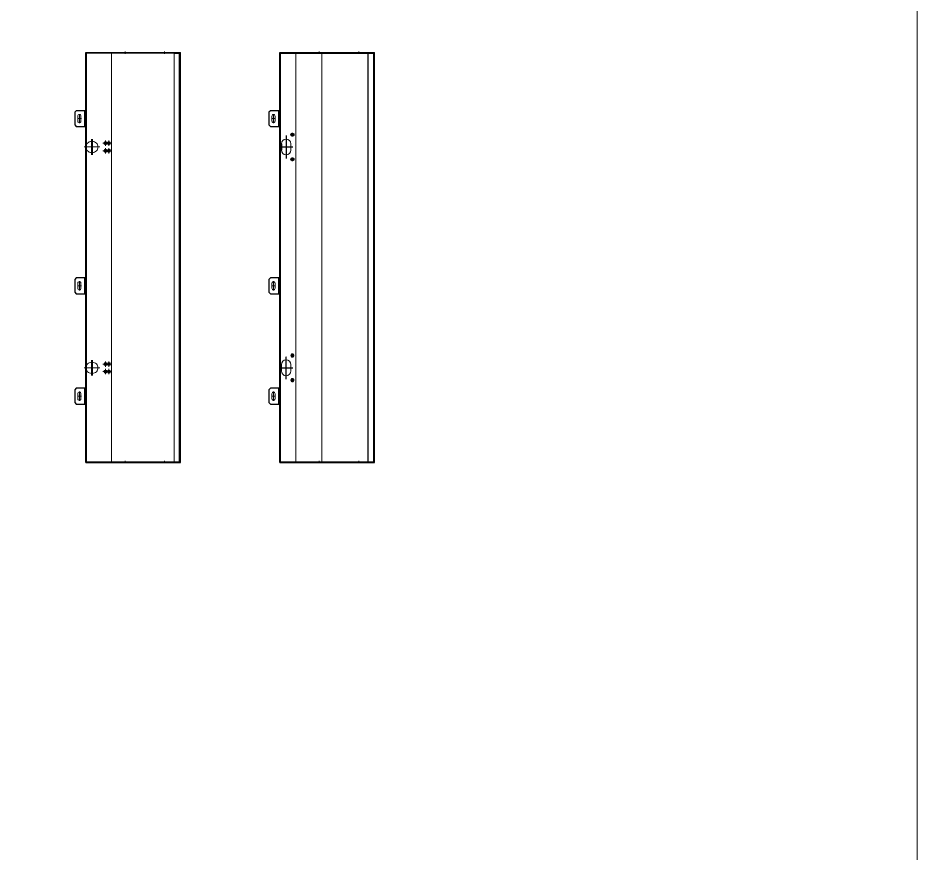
# Model space of a CAD drawing. Header units: millimetres. Extents: x 845401 to 948039, y 511594 to 550263.
# Drawn here: x 945190 to 948039, y 532404 to 535051 of the extents above; entities that cross this region are included whole.
import ezdxf

# ---------------------------------------------------------------- set-up
doc = ezdxf.new("R2010")
doc.units = ezdxf.units.MM
for name, pattern in [('ACAD_ISO02W100', [15, 12, -3]), ('AM_ISO02W050', [7.5, 6, -1.5]), ('AM_ISO08W050', [18, 12, -1.5, 3, -1.5]), ('AM_ISO08W050x2', [9, 6, -0.75, 1.5, -0.75]), ('CENTER', [0]), ('DASHED', [0.75, 0.5, -0.25])]:
    doc.linetypes.add(name, pattern=pattern)
for name, color, linetype, lineweight in [('A-剖-0.10mm.......SECT-L01', 255, 'Continuous', 18), ('AM_3', 6, 'AM_ISO02W050', 25), ('AM_7', 4, 'AM_ISO08W050', 25), ('中心线', 1, 'CENTER', 9), ('粗实线', 7, 'Continuous', 30)]:
    doc.layers.add(name, color=color, linetype=linetype, lineweight=lineweight)
doc.layers.add('虚线', color=4, linetype='ACAD_ISO02W100')

# ---------------------------------------------------------------- blocks, each defined once
blk = doc.blocks.new('A$C5FC54899')
at = {"color": 1, "linetype": 'CENTER', "lineweight": -2, "ltscale": 3}
for p, q in [((0, 6.5), (29, 6.5)), ((14.5, 13), (14.5, 0))]:
    blk.add_line(p, q, dxfattribs=at)
at = {"color": 0, "linetype": 'ByBlock', "lineweight": -2}
blk.add_lwpolyline([(6.5, 1.5), (22.5, 1.5, 0.414214), (27.5, 6.5, 0.414214), (22.5, 11.5), (6.5, 11.5, 0.414214), (1.5, 6.5, 0.414214)], format="xyb", close=True, dxfattribs=at)
blk = doc.blocks.new('A$C4D7926B7')
at = {"layer": '粗实线'}
blk.add_lwpolyline([(5, -5), (5, -5), (0, 0), (0, 30), (50, 30), (50, 0), (45, -5), (5, -5)], dxfattribs=at)
at = {"layer": '虚线', "color": 4, "linetype": 'DASHED'}
blk.add_line((0, 27), (50, 27), dxfattribs=at)
at = {"color": 0, "linetype": 'ByBlock', "lineweight": -2}
blk.add_blockref('A$C5FC54899', (10.5, 3.5), dxfattribs=at)
blk = doc.blocks.new('G$CAE280B22')
at = {"color": 1}
for p, q in [((24.8, 49.8), (24.8, 0)), ((0, 26.6), (49.5, 26.6)), ((0, 23.2), (49.5, 23.2))]:
    blk.add_line(p, q, dxfattribs=at)
blk.add_lwpolyline([(24.8, 5.7), (24.8, 5.7, 0.414214), (42.3, 23.2), (42.3, 26.6, 0.414214), (24.8, 44.1), (24.8, 44.1, 0.414214), (7.3, 26.6), (7.3, 23.2, 0.414214)], format="xyb", close=True)
blk = doc.blocks.new('G$CD2AE9158')
at = {"layer": 'A-剖-0.10mm.......SECT-L01'}
for radius in [5, 2.5]:
    blk.add_circle((8.4, 8.4), radius, dxfattribs=at)
at = {"layer": '中心线'}
for p, q in [((16.8, 8.4), (0, 8.4)), ((8.4, 16.8), (8.4, 0))]:
    blk.add_line(p, q, dxfattribs=at)
blk = doc.blocks.new('A$Cf8422c05')
at = {"layer": 'A-剖-0.10mm.......SECT-L01'}
for p, q in [((1302.5, 315, 5928.2), (2.5, 315, -1976.1)), ((5, 37.5, -1975.9), (5, 315, -1960.1)), ((1300, 37.5, 5928.2), (1300, 315, 5912.3)), ((1302.5, 117, 474), (2.5, 117, -7430.3)), ((1302.5, 37.5, 5928.2), (2.5, 37.5, -1976.1))]:
    blk.add_line(p, q, dxfattribs=at)
at = {"layer": '中心线', "linetype": 'Continuous'}
for p, q in [((0, 285, -1990.3), (7.5, 285, -1947.6)), ((1305, 285, -1990.3), (1297.5, 285, -1947.6)), ((0, 160, -1990.3), (7.5, 160, -1947.6)), ((1305, 160, -1990.3), (1297.5, 160, -1947.6))]:
    blk.add_line(p, q, dxfattribs=at)
at = {"layer": '粗实线'}
for p, q in [((2.5, 35, -1976.1), (2.5, 335, -1976.1)), ((1302.5, 335, 5928.2), (2.5, 335, -1976.1)), ((1302.5, 35, 5928.2), (1302.5, 335, 5928.2)), ((1302.5, 35, 5928.2), (2.5, 35, -1976.1))]:
    blk.add_line(p, q, dxfattribs=at)
at = {"layer": '虚线', "color": 4, "linetype": 'DASHED'}
for p, q in [((1302.5, 332.5, 5928.2), (2.5, 332.5, -1976.1)), ((5, 315, -1960.1), (5, 332.5, -1959.1)), ((1300, 315, 5912.3), (1300, 332.5, 5912.3)), ((2.5, 38, -1976.1), (2.5, 38, -1976.1))]:
    blk.add_line(p, q, dxfattribs=at)
at = {"color": 1, "rotation": 359.9999999928111}
blk.add_blockref('G$CAE280B22', (277.7, 29.9, 5928.2), dxfattribs=at)
at = {"color": 1, "xscale": -1, "rotation": 7.188889483700223e-09}
blk.add_blockref('G$CAE280B22', (1027.3, 29.9, 5928.2), dxfattribs=at)
at = {"color": 0, "linetype": 'ByBlock', "lineweight": -2, "xscale": -1}
for p in [(237.5, 5, -1976.1), (767.5, 5, -1976.1), (1117.5, 5, -1976.1)]:
    blk.add_blockref('A$C4D7926B7', p, dxfattribs=at)
at = {"layer": 'A-剖-0.10mm.......SECT-L01', "rotation": 269.9999999928111}
for p in [(282.1, 117, 5928.2), (306.1, 117, 5928.2), (282.1, 106.1, 5928.2), (306.1, 106.1, 5928.2)]:
    blk.add_blockref('G$CD2AE9158', p, dxfattribs=at)
at = {"layer": 'A-剖-0.10mm.......SECT-L01', "xscale": -1, "rotation": 90.0000000071889}
for p in [(998.9, 117, 5928.2), (1022.9, 117, 5928.2), (998.9, 106.1, 5928.2), (1022.9, 106.1, 5928.2)]:
    blk.add_blockref('G$CD2AE9158', p, dxfattribs=at)
blk = doc.blocks.new('G$C91213870')
for p, q in [((53.6, 36), (33.6, 36)), ((43.6, 6), (43.6, 21))]:
    blk.add_line(p, q)
at = {"color": 7, "lineweight": -3}
blk.add_line((33.6, 6), (53.6, 6), dxfattribs=at)
for centre in [(4.6, 41), (82.6, 41)]:
    blk.add_circle(centre, 2.25)
for centre, start, end in [((33.6, 21), 90, 270), ((53.6, 21), 270, 90)]:
    blk.add_arc(centre, 15, start, end)
at = {"layer": 'AM_3', "ltscale": 10}
for centre in [(4.6, 41), (82.6, 41)]:
    blk.add_circle(centre, 4.59, dxfattribs=at)
at = {"layer": 'AM_7', "linetype": 'AM_ISO08W050x2'}
for p, q in [((43.6, 0), (43.6, 41.9)), ((7.5, 21), (79.7, 21))]:
    blk.add_line(p, q, dxfattribs=at)
blk = doc.blocks.new('A$Cef386114')
at = {"layer": 'A-剖-0.10mm.......SECT-L01'}
for p, q in [((1302.5, 168, 474), (2.5, 168, -7430.3)), ((1302.5, 86, 474), (2.5, 86, -7430.3))]:
    blk.add_line(p, q, dxfattribs=at)
at = {"layer": '中心线', "linetype": 'Continuous'}
for p, q in [((0, 285, -1990.3), (7.5, 285, -1947.6)), ((1305, 285, -1990.3), (1297.5, 285, -1947.6)), ((0, 160, -1990.3), (7.5, 160, -1947.6)), ((1305, 160, -1990.3), (1297.5, 160, -1947.6))]:
    blk.add_line(p, q, dxfattribs=at)
at = {"layer": '粗实线'}
for p, q in [((2.5, 35, -1976.1), (2.5, 335, -1976.1)), ((1302.5, 335, 5928.2), (2.5, 335, -1976.1)), ((1302.5, 35, 5928.2), (1302.5, 335, 5928.2)), ((1302.5, 35, 5928.2), (2.5, 35, -1976.1))]:
    blk.add_line(p, q, dxfattribs=at)
at = {"layer": '虚线', "color": 4, "linetype": 'DASHED'}
for p, q in [((1302.5, 332.5, 5928.2), (2.5, 332.5, -1976.1)), ((1302.5, 315, 5928.2), (2.5, 315, -1976.1)), ((5, 315, -1960.1), (5, 332.5, -1959.1)), ((5, 37.5, -1975.9), (5, 315, -1960.1)), ((1300, 315, 5912.3), (1300, 332.5, 5912.3)), ((1300, 37.5, 5928.2), (1300, 315, 5912.3)), ((1302.5, 37.5, 5928.2), (2.5, 37.5, -1976.1))]:
    blk.add_line(p, q, dxfattribs=at)
blk.add_blockref('G$C91213870', (258.9, 34, 5928.2))
at = {"xscale": -1}
blk.add_blockref('G$C91213870', (1046.1, 34, 5928.2), dxfattribs=at)
at = {"color": 0, "linetype": 'ByBlock', "lineweight": -2, "xscale": -1}
for p in [(237.5, 5, -1976.1), (767.5, 5, -1976.1), (1117.5, 5, -1976.1)]:
    blk.add_blockref('A$C4D7926B7', p, dxfattribs=at)

msp = doc.modelspace()

# ---------------------------------------------------------------- linework, layer by layer
at = {"layer": 'A-剖-0.10mm.......SECT-L01', "color": 6}
msp.add_lwpolyline([(845400.7, 550262.8), (948039.2, 550262.8), (948039.2, 511594.4), (845400.7, 511594.4)], close=True, dxfattribs=at)

# ---------------------------------------------------------------- block references
at = {"layer": 'A-剖-0.10mm.......SECT-L01', "rotation": 270}
for name, p in [('A$Cf8422c05', (945369.4, 534944.6, 1988.8)), ('A$Cef386114', (945984.6, 534944.6, 1988.8))]:
    msp.add_blockref(name, p, dxfattribs=at)

doc.saveas('drawing.dxf')
